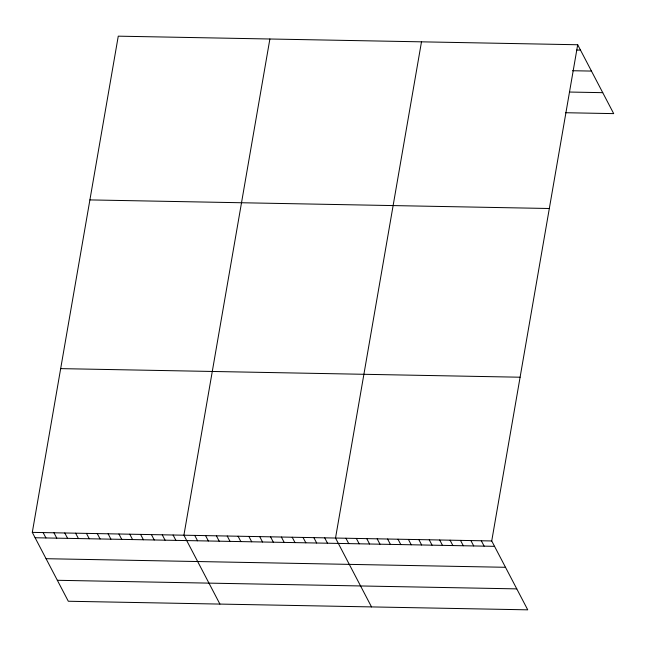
<?xml version="1.0" encoding="UTF-8"?>
<svg xmlns="http://www.w3.org/2000/svg" width="646" height="646" viewBox="0 0 646 646"><rect width="100%" height="100%" fill="white"/><g stroke="black" fill="none" stroke-linecap="round" stroke-linejoin="round"><path stroke-width="0.97" d="M577.694 44.752L491.727 540.96L527.734 609.832L68.306 601.248L32.3 532.377L118.266 36.168L577.694 44.752L613.7 113.623L565.42 112.719M269.883 39.002L183.908 535.211L219.915 604.083M421.491 41.837L335.524 538.045L371.523 606.917M576.716 50.057L580.504 50.122M572.526 70.729L591.461 71.076M569.611 92.047L602.742 92.669M89.899 199.913L549.326 208.505M60.667 368.624L520.095 377.216M32.3 532.377L491.727 540.96M35.11 537.747L494.537 546.338M46.06 558.701L505.487 567.293M57.349 580.294L516.776 588.877M481.31 540.767L484.12 546.136M470.902 540.573L473.704 545.943M460.485 540.379L463.295 545.749M450.068 540.185L452.878 545.555M439.66 539.991L442.47 545.361M429.243 539.798L432.053 545.167M418.834 539.604L421.636 544.974M408.417 539.41L411.227 544.78M398.001 539.208L400.811 544.586M387.592 539.014L390.394 544.392M377.175 538.821L379.985 544.19M366.758 538.627L369.569 543.997M356.35 538.433L359.16 543.803M345.933 538.239L348.743 543.609M324.696 537.843L327.498 543.213M313.859 537.642L316.669 543.011M303.031 537.44L305.841 542.81M292.202 537.238L295.012 542.608M281.373 537.028L284.183 542.406M270.545 536.826L273.355 542.204M259.716 536.624L262.526 541.994M248.888 536.422L251.698 541.792M238.059 536.22L240.861 541.59M227.23 536.018L230.033 541.388M216.402 535.817L219.204 541.187M205.565 535.615L208.375 540.985M194.737 535.413L197.547 540.783M173.08 535.009L175.89 540.379M162.251 534.807L165.061 540.177M151.422 534.605L154.232 539.975M140.594 534.404L143.404 539.773M129.765 534.202L132.575 539.572M118.937 533.992L121.739 539.37M108.108 533.79L110.91 539.168M97.28 533.588L100.082 538.958M86.443 533.386L89.253 538.756M75.614 533.184L78.424 538.554M64.786 532.982L67.596 538.352M53.957 532.78L56.767 538.15M43.129 532.579L45.939 537.948"/></g></svg>
